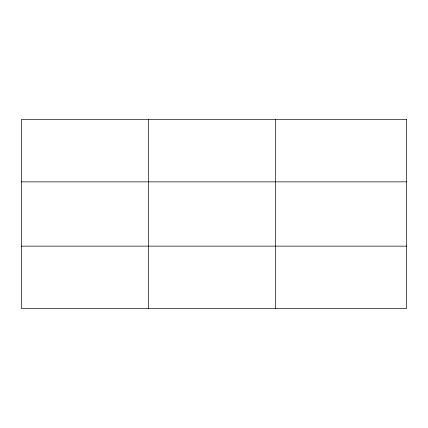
<?xml version="1.0" encoding="UTF-8"?>
<svg xmlns="http://www.w3.org/2000/svg" width="428" height="428" viewBox="0 0 428 428"><rect width="100%" height="100%" fill="white"/><g stroke="black" fill="none" stroke-linecap="round" stroke-linejoin="round"><path stroke-width="0.64" d="M148.516 308.524L148.516 119.476M275.632 308.524L275.632 119.476M21.4 181.863L406.6 181.863M21.4 246.137L406.6 246.137M406.6 119.476L406.6 308.524L21.4 308.524L21.4 119.476L406.6 119.476"/></g></svg>
